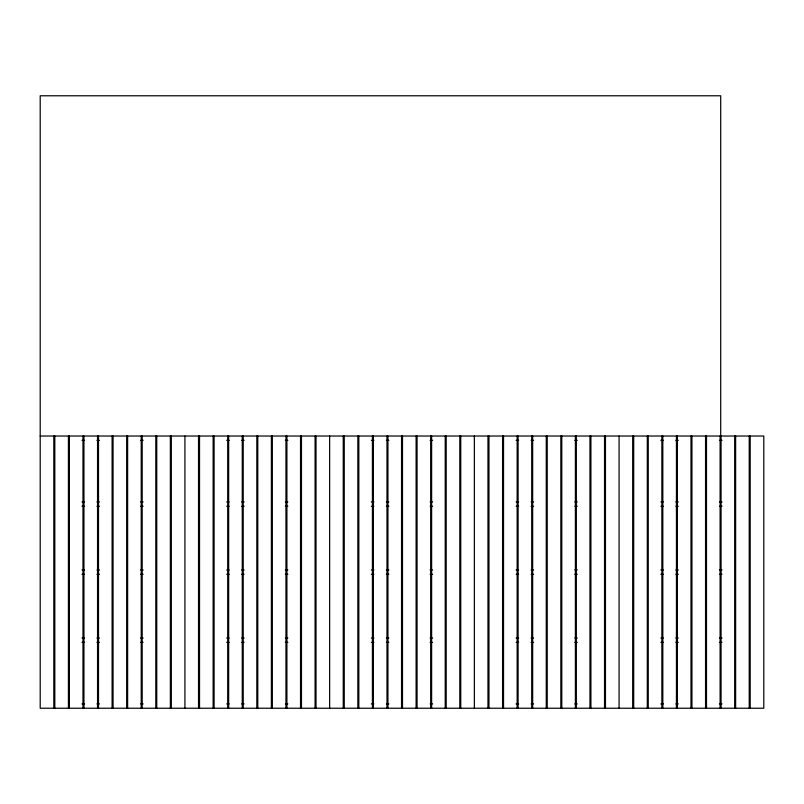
<?xml version="1.0" encoding="UTF-8"?>
<svg xmlns="http://www.w3.org/2000/svg" width="804" height="804" viewBox="0 0 804 804"><rect width="100%" height="100%" fill="white"/><g stroke="black" fill="none" stroke-linecap="round" stroke-linejoin="round"><path stroke-width="1.21" d="M40.2 436.029L763.8 436.029L763.8 708.223L40.2 708.223L40.2 95.776L720.706 95.776L720.706 436.029M81.968 440.331L84.47 440.331M96.952 440.331L99.445 440.331M140.65 440.331L143.152 440.331M226.688 440.331L229.19 440.331M241.672 440.331L244.165 440.331M285.37 440.331L287.872 440.331M371.408 440.331L373.91 440.331M386.392 440.331L388.885 440.331M430.09 440.331L432.592 440.331M516.128 440.331L518.63 440.331M531.112 440.331L533.605 440.331M574.81 440.331L577.312 440.331M660.848 440.331L663.35 440.331M675.832 440.331L678.325 440.331M719.53 440.331L722.032 440.331M81.968 501.917L84.47 501.917M96.952 501.917L99.445 501.917M140.65 501.917L143.152 501.917M226.688 501.917L229.19 501.917M241.672 501.917L244.165 501.917M285.37 501.917L287.872 501.917M371.408 501.917L373.91 501.917M386.392 501.917L388.885 501.917M430.09 501.917L432.592 501.917M516.128 501.917L518.63 501.917M531.112 501.917L533.605 501.917M574.81 501.917L577.312 501.917M660.848 501.917L663.35 501.917M675.832 501.917L678.325 501.917M719.53 501.917L722.032 501.917M81.968 506.229L84.47 506.229M96.952 506.229L99.445 506.229M140.65 506.229L143.152 506.229M226.688 506.229L229.19 506.229M241.672 506.229L244.165 506.229M285.37 506.229L287.872 506.229M371.408 506.229L373.91 506.229M386.392 506.229L388.885 506.229M430.09 506.229L432.592 506.229M516.128 506.229L518.63 506.229M531.112 506.229L533.605 506.229M574.81 506.229L577.312 506.229M660.848 506.229L663.35 506.229M675.832 506.229L678.325 506.229M719.53 506.229L722.032 506.229M81.968 569.966L84.47 569.966M96.952 569.966L99.445 569.966M140.65 569.966L143.152 569.966M226.688 569.966L229.19 569.966M241.672 569.966L244.165 569.966M285.37 569.966L287.872 569.966M371.408 569.966L373.91 569.966M386.392 569.966L388.885 569.966M430.09 569.966L432.592 569.966M516.128 569.966L518.63 569.966M531.112 569.966L533.605 569.966M574.81 569.966L577.312 569.966M660.848 569.966L663.35 569.966M675.832 569.966L678.325 569.966M719.53 569.966L722.032 569.966M81.968 574.277L84.47 574.277M96.952 574.277L99.445 574.277M140.65 574.277L143.152 574.277M226.688 574.277L229.19 574.277M241.672 574.277L244.165 574.277M285.37 574.277L287.872 574.277M371.408 574.277L373.91 574.277M386.392 574.277L388.885 574.277M430.09 574.277L432.592 574.277M516.128 574.277L518.63 574.277M531.112 574.277L533.605 574.277M574.81 574.277L577.312 574.277M660.848 574.277L663.35 574.277M675.832 574.277L678.325 574.277M719.53 574.277L722.032 574.277M81.968 638.024L84.47 638.024M96.952 638.024L99.445 638.024M140.65 638.024L143.152 638.024M226.688 638.024L229.19 638.024M241.672 638.024L244.165 638.024M285.37 638.024L287.872 638.024M371.408 638.024L373.91 638.024M386.392 638.024L388.885 638.024M430.09 638.024L432.592 638.024M516.128 638.024L518.63 638.024M531.112 638.024L533.605 638.024M574.81 638.024L577.312 638.024M660.848 638.024L663.35 638.024M675.832 638.024L678.325 638.024M719.53 638.024L722.032 638.024M81.968 642.326L84.47 642.326M96.952 642.326L99.445 642.326M140.65 642.326L143.152 642.326M226.688 642.326L229.19 642.326M241.672 642.326L244.165 642.326M285.37 642.326L287.872 642.326M371.408 642.326L373.91 642.326M386.392 642.326L388.885 642.326M430.09 642.326L432.592 642.326M516.128 642.326L518.63 642.326M531.112 642.326L533.605 642.326M574.81 642.326L577.312 642.326M660.848 642.326L663.35 642.326M675.832 642.326L678.325 642.326M719.53 642.326L722.032 642.326M81.968 703.912L84.47 703.912M96.952 703.912L99.445 703.912M140.65 703.912L143.152 703.912M226.688 703.912L229.19 703.912M241.672 703.912L244.165 703.912M285.37 703.912L287.872 703.912M371.408 703.912L373.91 703.912M386.392 703.912L388.885 703.912M430.09 703.912L432.592 703.912M516.128 703.912L518.63 703.912M531.112 703.912L533.605 703.912M574.81 703.912L577.312 703.912M660.848 703.912L663.35 703.912M675.832 703.912L678.325 703.912M719.53 703.912L722.032 703.912M750.192 436.029L750.192 708.223M749.238 436.029L749.238 708.223M735.63 436.029L735.63 708.223M734.675 436.029L734.675 708.223M721.067 436.029L721.067 708.223M720.113 436.029L720.113 708.223M706.505 436.029L706.505 708.223M705.55 436.029L705.55 708.223M691.942 436.029L691.942 708.223M690.988 436.029L690.988 708.223M677.38 436.029L677.38 708.223M676.425 436.029L676.425 708.223M662.818 436.029L662.818 708.223M661.863 436.029L661.863 708.223M648.255 436.029L648.255 708.223M647.3 436.029L647.3 708.223M633.693 436.029L633.693 708.223M632.688 436.029L632.688 708.223M619.08 436.029L619.08 708.223M605.472 436.029L605.472 708.223M604.518 436.029L604.518 708.223M590.91 436.029L590.91 708.223M589.955 436.029L589.955 708.223M576.347 436.029L576.347 708.223M575.393 436.029L575.393 708.223M561.785 436.029L561.785 708.223M560.83 436.029L560.83 708.223M547.222 436.029L547.222 708.223M546.268 436.029L546.268 708.223M532.66 436.029L532.66 708.223M531.705 436.029L531.705 708.223M518.098 436.029L518.098 708.223M517.143 436.029L517.143 708.223M503.535 436.029L503.535 708.223M502.58 436.029L502.58 708.223M488.973 436.029L488.973 708.223M487.968 436.029L487.968 708.223M474.36 436.029L474.36 708.223M460.752 436.029L460.752 708.223M459.798 436.029L459.798 708.223M446.19 436.029L446.19 708.223M445.235 436.029L445.235 708.223M431.627 436.029L431.627 708.223M430.673 436.029L430.673 708.223M417.065 436.029L417.065 708.223M416.11 436.029L416.11 708.223M402.502 436.029L402.502 708.223M401.548 436.029L401.548 708.223M387.94 436.029L387.94 708.223M386.985 436.029L386.985 708.223M373.378 436.029L373.378 708.223M372.423 436.029L372.423 708.223M358.815 436.029L358.815 708.223M357.86 436.029L357.86 708.223M344.253 436.029L344.253 708.223M343.248 436.029L343.248 708.223M329.64 436.029L329.64 708.223M316.032 436.029L316.032 708.223M315.078 436.029L315.078 708.223M301.47 436.029L301.47 708.223M300.515 436.029L300.515 708.223M286.907 436.029L286.907 708.223M285.953 436.029L285.953 708.223M272.345 436.029L272.345 708.223M271.39 436.029L271.39 708.223M257.782 436.029L257.782 708.223M256.828 436.029L256.828 708.223M243.22 436.029L243.22 708.223M242.265 436.029L242.265 708.223M228.658 436.029L228.658 708.223M227.703 436.029L227.703 708.223M214.095 436.029L214.095 708.223M213.14 436.029L213.14 708.223M199.533 436.029L199.533 708.223M198.528 436.029L198.528 708.223M184.92 436.029L184.92 708.223M171.312 436.029L171.312 708.223M170.358 436.029L170.358 708.223M156.75 436.029L156.75 708.223M155.795 436.029L155.795 708.223M142.187 436.029L142.187 708.223M141.233 436.029L141.233 708.223M127.625 436.029L127.625 708.223M126.67 436.029L126.67 708.223M113.062 436.029L113.062 708.223M112.108 436.029L112.108 708.223M98.5 436.029L98.5 708.223M97.545 436.029L97.545 708.223M83.938 436.029L83.938 708.223M82.983 436.029L82.983 708.223M69.375 436.029L69.375 708.223M68.42 436.029L68.42 708.223M54.813 436.029L54.813 708.223M53.808 436.029L53.808 708.223"/></g></svg>
